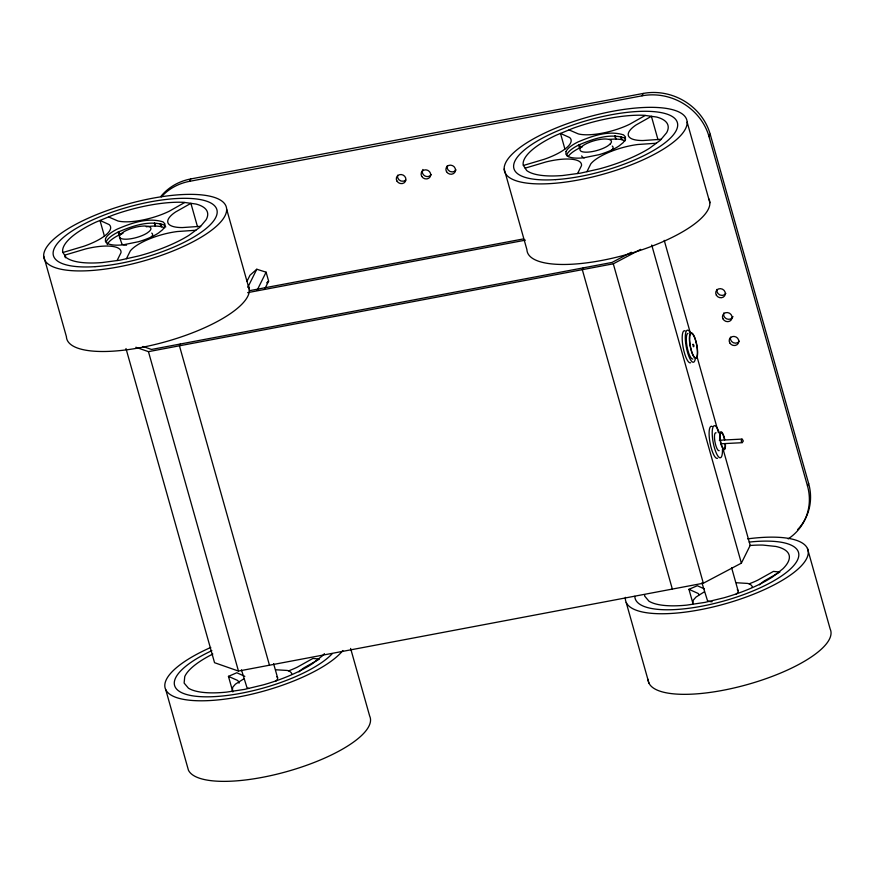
<?xml version="1.0" encoding="UTF-8"?>
<svg xmlns="http://www.w3.org/2000/svg" width="874" height="874" viewBox="0 0 874 874"><rect width="100%" height="100%" fill="white"/><g stroke="black" fill="none" stroke-linecap="round" stroke-linejoin="round"><path stroke-width="1.31" d="M106.311 242.83L106.366 241.617A31.016 9.68 -15.7 0 1 118.143 232.058C132.214 226.104 148.667 220.084 163.875 224.88L165.776 226.934M566.811 155.801L566.865 154.589A31.016 9.68 -15.7 0 1 578.643 145.04C592.714 139.075 609.167 133.056 624.375 137.852L625.642 139.228M644.706 595.161L644.619 596.035L648.901 601.126A75.088 23.434 -15.7 0 0 686.822 605.114L704.947 602.383L723.869 597.816A75.088 23.434 -15.7 0 0 772.867 576.709L782.886 568.81A75.088 23.434 -15.7 0 0 775.839 546.447L762.904 545.081A75.088 23.434 -15.7 0 0 749.663 545.529M117.083 260.55L120.983 252.695A37.221 11.613 -15.7 0 0 85.663 248.926L64.643 255.164L65.375 257.764M126.424 258.715L130.302 250.904A37.506 11.712 -15.7 0 1 177.291 231.534L195.82 230.255M161.351 196.858A55.499 50.736 26.4 0 1 189.582 181.322L190.75 178.952L643.209 93.442A55.499 50.736 26.4 0 1 710.201 134.235L808.647 483.508A55.499 50.736 26.4 0 1 797.58 529.655M180.317 344.017L179.443 345.798L269.465 665.212M247.003 281.275L249.997 275.234L256.792 269.236L266.1 272.185L268.624 281.144L265.03 288.398M247.79 287.36L256.792 269.236M257.098 290.321L266.1 272.185M577.583 173.533L581.483 165.667A37.221 11.613 -15.7 0 0 546.152 161.898L525.143 168.147M586.924 171.686L590.802 163.875A37.506 11.712 -15.7 0 1 637.791 144.505L656.319 143.238M189.582 181.322L642.04 95.812L643.209 93.442M583.198 267.881L582.313 269.662L672.335 589.076M788.162 538.897A55.499 50.736 26.4 0 0 807.467 485.868L709.022 136.606L710.201 134.235M125.987 348.529L214.545 662.7L238.471 671.068L703.33 583.22L741.381 563.14L750.198 545.376L723.268 449.815M807.467 485.868L808.647 483.508M266.69 282.859L268.624 281.144M611.09 150.612L611.56 150.262A16.322 5.091 -15.7 0 0 612.237 146.056M275.583 681.272L276.086 680.89A16.322 5.091 -15.7 0 0 276.774 676.684M736.072 594.244L736.585 593.861A16.322 5.091 -15.7 0 0 737.274 589.655M184.764 202.473L169.185 211.257A37.68 11.766 -15.7 0 1 117.87 220.958L108.551 216.938M645.263 115.444L629.684 124.239A37.68 11.766 -15.7 0 1 578.37 133.93L569.05 129.909M778.767 572.721L764.411 580.839A37.986 11.854 -15.7 0 0 759.484 584.881M631.323 252.247L612.008 262.44L151.508 349.458L142.943 346.475M135.852 347.251L148.449 351.654L613.297 263.806L640.653 249.374M243.944 678.781L235.445 684.134L232.692 687.281L232.397 690.886M704.444 591.753L695.944 597.117L693.191 600.252L692.896 603.868M741.993 439.098C739.043 443.697 745.937 442.375 741.993 439.098L719.335 440.256M107.207 244.6A31.016 9.68 -15.7 0 1 118.984 235.051L123.026 233.271M568.198 156.599A31.016 9.68 -15.7 0 1 579.484 148.023L582.488 146.701M232.855 691.957L228.453 676.356L236.81 672.751L244.84 676.345M692.623 602.328L688.952 589.327L697.31 585.722L704.193 588.803M62.928 252.488L83.642 246.326A37.986 11.854 -15.7 0 0 109.119 224.563L99.997 220.456L104.399 236.056M523.428 165.459L544.141 159.308A37.986 11.854 -15.7 0 0 569.619 137.535L560.496 133.427L564.899 149.028M249.221 290.736L523.602 238.886M247.648 292.648L525.394 240.153M146.253 226.781C152.36 225.929 158.915 225.35 164.716 227.863M661.126 139.294L642.925 140.539A37.669 11.755 -15.7 0 1 636.043 124.971L651.403 116.308L656.56 117.029A75.088 23.434 -15.7 0 1 666.611 132.75L660.274 140.321L649.535 148.241A75.088 23.434 -15.7 0 1 599.389 168.879L580.511 173.139L562.659 175.521A75.088 23.434 -15.7 0 1 526.64 170.485L523.209 165.12A75.088 23.434 -15.7 0 1 556.225 135.186L573.322 128.15A75.088 23.434 -15.7 0 1 644.269 115.313L651.403 116.308L658.002 139.72M200.627 226.322L182.426 227.568A37.669 11.755 -15.7 0 1 175.543 212L190.903 203.336L196.06 204.057A75.088 23.434 -15.7 0 1 206.111 219.778L199.775 227.338L189.035 235.27A75.088 23.434 -15.7 0 1 138.89 255.907L120.011 260.168L102.16 262.55A75.088 23.434 -15.7 0 1 66.14 257.513L62.709 252.149A75.088 23.434 -15.7 0 1 95.725 222.215L112.822 215.179A75.088 23.434 -15.7 0 1 183.769 202.331L190.903 203.336L197.502 226.748M609.254 139.359L615.962 139.01L621.414 139.512L625.216 140.834M721.236 443.763L742.452 442.681M736.487 582.75L747.816 583.439A31.016 9.68 -15.7 0 1 752.328 587.262M275.987 669.779L287.317 670.456A31.016 9.68 -15.7 0 1 291.829 674.28M779.925 572.077L773.457 571.399L757.802 580.139A37.68 11.766 -15.7 0 1 749.204 583.799M688.952 589.327L697.998 593.38A37.669 11.755 -15.7 0 1 699.08 594.681M228.453 676.356L237.499 680.398A37.669 11.755 -15.7 0 1 239.039 683.206M581.625 155.922L582.466 157.058A16.322 5.091 -15.7 0 0 584.313 157.823M119.443 236.974L120.284 238.11A16.322 5.091 -15.7 0 0 147.116 233.041L149.378 231.315A16.322 5.091 -15.7 0 0 148.209 226.355L145.466 226.016A16.322 5.091 -15.7 0 0 129.964 228.944L126.293 230.496A16.322 5.091 -15.7 0 0 119.443 236.974L121.967 244.086A16.322 5.091 -15.7 0 0 126.555 245.179M807.456 548.424L830.169 629.018A94.676 29.552 -15.7 0 1 746.014 684.932A94.676 29.552 -15.7 0 1 648.071 679.306M687.139 122.12A94.676 29.552 -15.7 0 1 550.904 183.562A94.676 29.552 -15.7 0 1 548.959 131.078A94.676 29.552 -15.7 0 1 687.139 122.12L709.852 202.724M664.229 240.361L690.427 333.3M697.07 356.865L718.472 432.794M621.261 136.77L622.102 139.753M651.72 245.037L741.381 563.14M620.573 136.53L621.414 139.512M615.121 136.027L615.962 139.01M614.903 136.038L615.744 139.021M731.604 567.707L738.104 590.791M613.297 263.806L703.33 583.22M579.582 144.625L580.423 147.619M578.643 145.04L579.484 148.023M701.953 582.849L707.492 600.656A16.322 5.091 -15.7 0 0 712.091 601.749M504.2 169.053L526.913 249.658A94.676 29.552 -15.7 0 0 625.489 254.891A94.676 29.552 -15.7 0 0 708.923 198.966M626.199 602.481L648.912 683.086M350.616 648.442L369.669 716.046A94.676 29.552 -15.7 0 1 291.468 770.245A94.676 29.552 -15.7 0 1 188.413 770.114L165.699 689.51M226.639 209.148A94.676 29.552 -15.7 0 1 90.404 270.59A94.676 29.552 -15.7 0 1 88.46 218.107A94.676 29.552 -15.7 0 1 226.639 209.148L249.352 289.742M160.761 223.799L161.603 226.781M160.073 223.547L160.914 226.541M154.622 223.045L155.463 226.027M154.403 223.056L155.244 226.049M273.628 663.716L277.604 677.82M119.082 231.654L119.924 234.636M118.143 232.058L118.984 235.051M241.453 669.866L246.992 687.674A16.322 5.091 -15.7 0 0 248.85 688.439M148.449 351.654L238.471 671.068M43.7 256.082L66.413 336.676A94.676 29.552 -15.7 0 0 164.989 341.92A94.676 29.552 -15.7 0 0 248.424 285.995M690.613 362.743A16.322 4.217 79.3 0 1 682.987 346.552A16.322 4.217 79.3 0 1 685.14 330.896M717.543 458.26A16.322 4.217 79.3 0 1 709.906 442.08A16.322 4.217 79.3 0 1 712.059 426.425M692.831 359.039A13.055 3.376 79.3 0 1 688.745 353.14L687.827 350.103A13.055 3.376 79.3 0 1 687.991 333.365M695.234 359.083A16.322 4.217 79.3 0 1 689.083 356.876A16.322 4.217 79.3 0 1 685.358 335.179A16.322 4.217 79.3 0 1 690.853 333.606M725.431 444.298A9.144 2.36 79.3 0 1 722.11 447.269A9.144 2.36 79.3 0 1 720.11 432.696A9.144 2.36 79.3 0 1 724.808 439.688M725.125 443.916A8.161 2.109 79.3 0 1 722.164 446.57A8.161 2.109 79.3 0 1 720.384 433.559A8.161 2.109 79.3 0 1 724.568 439.808M719.182 450.656A9.144 2.36 79.3 0 1 714.91 441.599A9.144 2.36 79.3 0 1 716.123 432.827M722.448 449.356A16.322 4.217 79.3 0 1 717.041 454.611A16.322 4.217 79.3 0 1 712.31 430.369A16.322 4.217 79.3 0 1 719.084 432.149M324.429 653.643A75.088 23.434 -15.7 0 1 322.386 655.839L312.368 663.737A75.088 23.434 -15.7 0 1 263.369 684.845L244.447 689.411L226.322 692.142A75.088 23.434 -15.7 0 1 188.402 688.144L184.119 683.064L184.753 676.574A75.088 23.434 -15.7 0 1 212.852 654.025M332.262 653.665A84.876 26.493 -15.7 0 1 203.959 696.796A84.876 26.493 -15.7 0 1 211.879 650.649M288.704 670.828A37.68 11.766 -15.7 0 0 297.302 667.168L312.958 658.417L319.425 659.094L303.912 667.856A37.986 11.854 -15.7 0 0 298.984 671.909M342.881 650.529A94.676 29.552 -15.7 0 1 198.136 700.762A94.676 29.552 -15.7 0 1 210.776 647.448M749.204 542.088A84.876 26.493 -15.7 0 1 795.897 562.78A84.876 26.493 -15.7 0 1 706.05 605.354A84.876 26.493 -15.7 0 1 634.819 596.297M747.674 538.865A94.676 29.552 -15.7 0 1 805.631 560.365A94.676 29.552 -15.7 0 1 704.029 608.97A94.676 29.552 -15.7 0 1 625.423 597.346M151.737 233.085A16.322 5.091 -15.7 0 1 151.06 237.291M160.783 196.53A55.499 50.736 26.4 0 1 190.75 178.952M405.711 180.142A4.894 4.479 26.4 0 1 397.626 175.226M431.264 174.571A4.894 4.479 26.4 0 1 424.688 175.805A4.894 4.479 26.4 0 1 422.896 169.48M456.053 169.884A4.894 4.479 26.4 0 1 447.215 165.852M725.879 293.391A4.894 4.479 26.4 0 1 717.041 289.37M732.969 316.541A4.894 4.479 26.4 0 1 726.829 318.912A4.894 4.479 26.4 0 1 723.891 312.903M739.338 341.155A4.894 4.479 26.4 0 1 730.5 337.135M642.04 95.812A55.499 50.736 26.4 0 1 709.022 136.606M105.525 238.635L105.404 241.279L107.305 243.333A31.016 9.68 -15.7 0 0 123.267 244.818L138.605 241.694A31.016 9.68 -15.7 0 0 158.653 232.91L162.673 229.654L164.815 226.595L164.935 223.952L163.034 221.887C147.826 217.102 131.373 223.121 117.302 229.075A31.016 9.68 -15.7 0 0 105.525 238.635M566.024 151.606L565.904 154.25L567.805 156.304A31.016 9.68 -15.7 0 0 583.766 157.79L599.105 154.676A31.016 9.68 -15.7 0 0 619.153 145.882L623.173 142.626L625.314 139.567L625.434 136.923L623.533 134.869C608.326 130.073 591.873 136.093 577.801 142.047A31.016 9.68 -15.7 0 0 566.024 151.606M693.027 344.334C692.962 349.469 695.169 345.066 693.027 344.334M609.877 144.297L607.616 146.013A16.322 5.091 -15.7 0 1 580.784 151.082L579.943 149.946A16.322 5.091 -15.7 0 1 586.793 143.467L590.463 141.927A16.322 5.091 -15.7 0 1 605.966 138.999L608.708 139.327A16.322 5.091 -15.7 0 1 609.877 144.297M696.086 341.723L695.18 338.686A13.055 3.376 79.3 0 0 690.001 333.988A13.055 3.376 79.3 0 0 690.93 349.513L691.847 352.55A13.055 3.376 79.3 0 0 697.015 357.248A13.055 3.376 79.3 0 0 696.086 341.723M689.619 338.03A12.411 3.201 79.3 0 0 695.158 357.695A12.411 3.201 79.3 0 0 695.748 341.122A12.411 3.201 79.3 0 0 689.619 338.03M555.536 179.629A84.876 26.493 -15.7 0 0 677.678 124.545A84.876 26.493 -15.7 0 0 553.788 132.575A84.876 26.493 -15.7 0 0 555.536 179.629M95.037 266.657A84.876 26.493 -15.7 0 0 217.178 211.574A84.876 26.493 -15.7 0 0 93.289 219.603A84.876 26.493 -15.7 0 0 95.037 266.657M446.538 171.708A4.894 4.479 26.4 0 0 454.873 172.254A4.894 4.479 26.4 0 0 450.678 165.153A4.894 4.479 26.4 0 0 446.538 171.708M722.907 318.77A4.894 4.479 26.4 0 0 731.232 319.939A4.894 4.479 26.4 0 0 727.627 312.586A4.894 4.479 26.4 0 0 722.907 318.77M421.738 176.395A4.894 4.479 26.4 0 0 430.084 176.93A4.894 4.479 26.4 0 0 425.889 169.84A4.894 4.479 26.4 0 0 421.738 176.395M396.949 181.082A4.894 4.479 26.4 0 0 405.296 181.617A4.894 4.479 26.4 0 0 401.1 174.527A4.894 4.479 26.4 0 0 396.949 181.082M716.363 295.226A4.894 4.479 26.4 0 0 724.699 295.762A4.894 4.479 26.4 0 0 720.504 288.66A4.894 4.479 26.4 0 0 716.363 295.226M729.823 342.979A4.894 4.479 26.4 0 0 738.169 343.526A4.894 4.479 26.4 0 0 733.974 336.424A4.894 4.479 26.4 0 0 729.823 342.979"/></g></svg>
